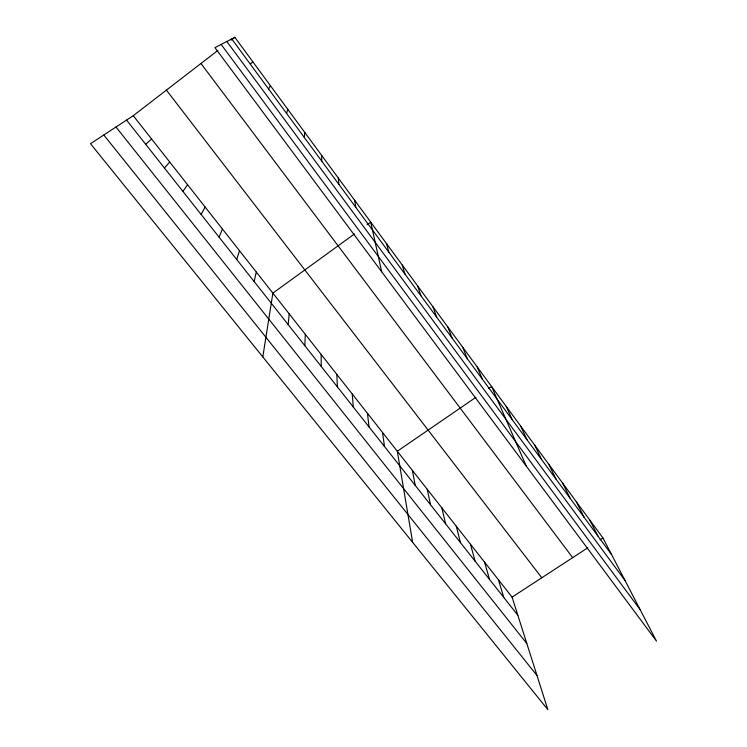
<?xml version="1.0" encoding="UTF-8"?>
<svg xmlns="http://www.w3.org/2000/svg" width="747" height="747" viewBox="0 0 747 747"><rect width="100%" height="100%" fill="white"/><g stroke="black" fill="none" stroke-linecap="round" stroke-linejoin="round"><path stroke-width="1.12" d="M304.813 345.665L305.308 334.339M288.165 324.6L289.201 313.88M304.3 137.448L304.841 132.527M262.804 356.917L272.879 293.123L354.377 234.007M254.139 281.535L256.305 272.067M286.587 113.404L287.744 109.277M236.734 259.517L239.498 250.712M219.076 237.163L222.438 229.03M268.603 88.977L270.386 85.662M201.139 214.464L205.136 207.04M182.922 191.409L187.562 184.714M164.433 168.01L169.737 162.052M250.32 64.167L252.757 61.693M145.646 144.236L151.632 139.054M133.255 115.692L512.087 597.124L547.84 709.65L90.499 143.704L133.255 115.692L217.863 50.46M231.281 40.114L234.866 37.35L602.932 537.943L656.501 641.141L214.94 47.649L234.866 37.35M367.104 224.782L370.736 222.148L381.689 271.768M475.858 397.348L397.301 451.244L412.633 542.322M488.827 388.44L491.61 386.535L526.299 466.147M512.087 597.124L587.768 547.822M600.093 539.801L602.932 537.943M103.796 134.992L536.99 675.493M115.981 127.009L526.84 643.55M126.56 120.08L517.858 615.276M166.413 90.126L541.79 577.776M200.962 63.495L572.678 557.654M221.149 44.437L640.207 609.757M226.827 41.505L624.996 580.456M231.747 38.956L611.56 554.554M589.682 519.912L597.955 536.094M576.245 501.639L584.163 517.363M562.622 483.113L570.176 498.37M548.812 464.335L555.983 479.107M534.805 445.287L541.594 459.573M520.612 425.977L526.99 439.75M506.214 406.396L512.171 419.637M477.23 366.982L482.338 379.14M462.664 347.159L467.323 358.756M447.883 327.065L452.094 338.074M432.887 306.672L436.631 317.092M417.685 285.998L420.944 295.793M498.417 579.737L503.805 597.497M402.26 265.017L405.023 274.186M484.551 562.127L489.556 579.467M470.498 544.274L475.111 561.184M386.61 243.737L388.87 252.253M456.258 526.177L460.469 542.649M441.822 507.829L445.614 523.843M427.191 489.229L430.543 504.776M412.353 470.367L415.257 485.438M354.629 200.233L355.815 207.377M382.492 432.429L384.49 446.491M367.477 413.352L369.009 426.901M338.279 178.001L338.905 184.425M352.257 394.005L353.303 407.031M336.832 374.396L337.373 386.871M321.686 155.432L321.733 161.119M321.173 354.508L321.21 366.413"/></g></svg>
